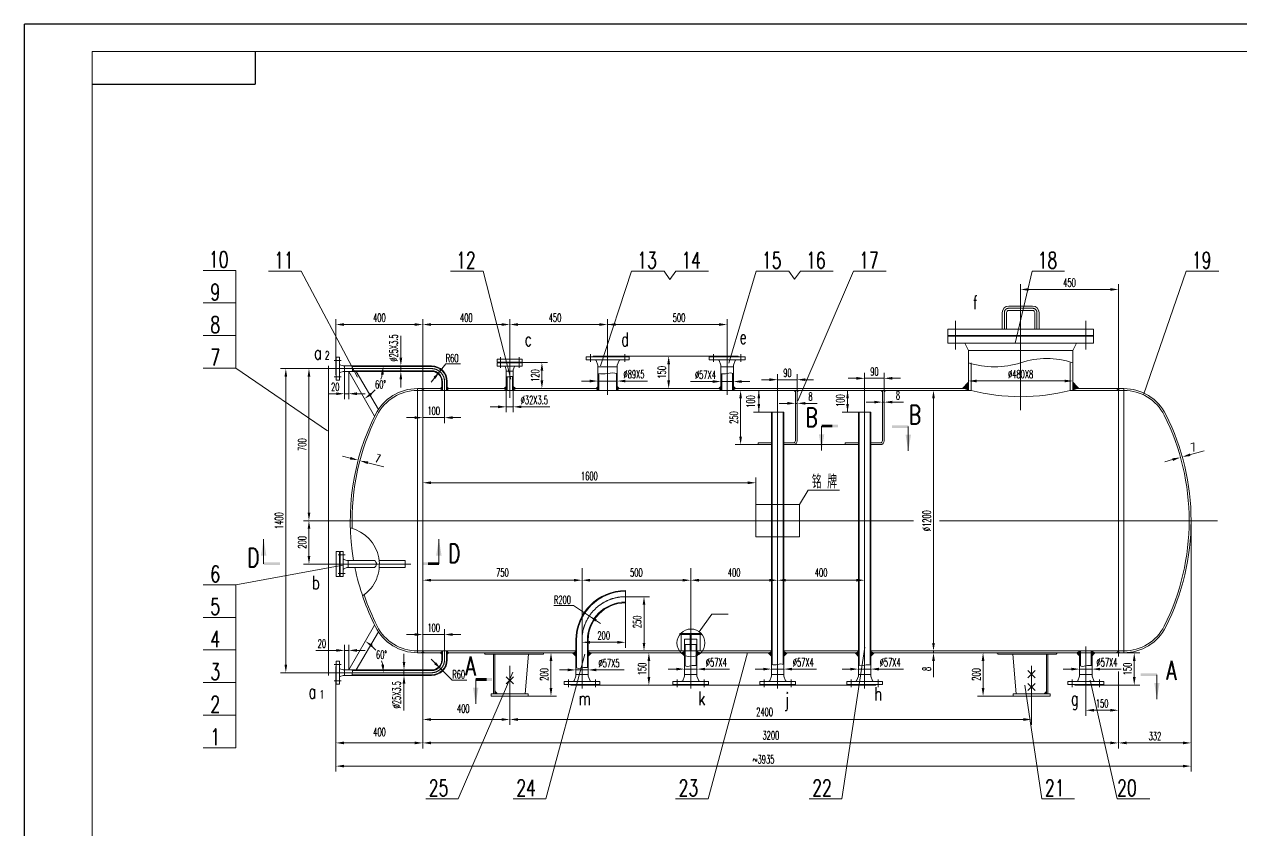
# Model space of a CAD drawing. Extents: x -312 to 10200, y -125 to 7300.
# Drawn here: x -312 to 5287, y 3588 to 7300 of the extents above; entities that cross this region are included whole.
import ezdxf
from ezdxf.enums import TextEntityAlignment as Align

# ---------------------------------------------------------------- set-up
doc = ezdxf.new("R2010")
doc.units = 0
doc.header["$LTSCALE"] = 125
for name, pattern in [('DASHDOT-L', [90, 80, -5, 0, -5]), ('DASHDOT-M', [36, 30, -3, 0, -3]), ('DASHDOT-S', [14, 10, -2, 0, -2]), ('DIVIDE-M', [39, 30, -3, 0, -3, 0, -3]), ('DIVIDE-S', [16, 10, -2, 0, -2, 0, -2])]:
    doc.linetypes.add(name, pattern=pattern)
doc.layers.get('0').update_dxf_attribs({"linetype": 'CONTINUOUS', "lineweight": 18})
doc.layers.add('2细线层', color=4, linetype='CONTINUOUS')
doc.layers.add('6文字层', color=3, linetype='CONTINUOUS')
for name, color, linetype, lineweight in [('CDR_DIM', 7, 'CONTINUOUS', 18), ('CDR_DWG1', 4, 'CONTINUOUS', 18), ('CDR_DWG2', 2, 'CONTINUOUS', 18), ('CDR_DWG3', 1, 'DASHDOT-M', 18), ('CDR_DWG4', 3, 'DIVIDE-M', 18), ('CDR_TEXT', 7, 'CONTINUOUS', 18), ('图框层', 7, 'CONTINUOUS', 18)]:
    doc.layers.add(name, color=color, linetype=linetype, lineweight=lineweight)
doc.styles.add('HZ', font='ROMANS.shx', dxfattribs={"width": 0.6, "height": 37.5, "bigfont": 'HZ.shx'})
doc.styles.add('PC_TEXTSTYLE', font='isocp.shx', dxfattribs={"width": 0.8, "bigfont": 'hzfs.shx'})

# ---------------------------------------------------------------- blocks, each defined once
blk = doc.blocks.new('PC_TYDH_BLOCK')
at = {"layer": '2细线层', "linetype": 'Continuous'}
for p in [(60, 0), (0, -12)]:
    blk.add_line(p, (60, -12), dxfattribs=at)
at = {"layer": '6文字层', "style": 'PC_TEXTSTYLE', "width": 1.815486}
blk.add_attdef('图样代号', text='', height=7, rotation=180, dxfattribs=at).set_placement((58.24, -2.4), (2.35, -2.4), align=Align.FIT)

msp = doc.modelspace()

# ---------------------------------------------------------------- linework, layer by layer
msp.add_arc((1147, 4812.4), 173.6, 303.7742, 76.6215)
for points in [[(4030.6, 5614.8), (4000.9, 5624.8), (4030.6, 5656.3)], [(4510.6, 5614.8), (4540.4, 5624.8), (4510.6, 5656.3)], [(1520.6, 5614.8), (1511.4, 5622.8), (1530.8, 5622.8)], [(1608.1, 5614.8), (1598.2, 5622.8), (1608.1, 5633.7)], [(1633.1, 5614.8), (1643, 5622.8), (1633.1, 5633.7)], [(1904.6, 5614.8), (1889.3, 5622.8), (1904.6, 5635.4)], [(1936.6, 5614.8), (1951.9, 5622.8), (1936.6, 5635.4)], [(3234.8, 5614.8), (3224.8, 5614.8), (3234.8, 5604.6)], [(3242.8, 5614.8), (3242.8, 5604.6), (3253.4, 5614.8)], [(3634.8, 5614.8), (3624.8, 5614.8), (3634.8, 5604.6)], [(3642.8, 5614.8), (3642.8, 5604.6), (3653.4, 5614.8)], [(4720.6, 5614.8), (4705.6, 5622.8), (4727.7, 5622.8)], [(1520.6, 4414.8), (1511.4, 4406.8), (1530.8, 4406.8)], [(1608.1, 4414.8), (1598.2, 4406.8), (1608.1, 4395.9)], [(1633.1, 4414.8), (1643, 4406.8), (1633.1, 4395.9)], [(1805.7, 4406.8), (1805.7, 4400.8), (1798.2, 4406.8)], [(2075.7, 4406.8), (2075.7, 4400.8), (2083.1, 4406.8)], [(2224.3, 4414.8), (2206.6, 4404.8), (2224.3, 4386.5)], [(2281.3, 4414.8), (2299, 4404.8), (2281.3, 4386.5)], [(2724.3, 4414.8), (2706.6, 4406.8), (2724.3, 4388.5)], [(2781.3, 4414.8), (2799, 4406.8), (2781.3, 4388.5)], [(3124.3, 4414.8), (3106.6, 4404.8), (3124.3, 4386.5)], [(3181.3, 4414.8), (3199, 4404.8), (3181.3, 4386.5)], [(3524.3, 4414.8), (3506.6, 4404.8), (3524.3, 4386.5)], [(3581.3, 4414.8), (3599, 4404.8), (3581.3, 4386.5)], [(4165.7, 4406.8), (4165.7, 4400.8), (4153.6, 4406.8)], [(4435.7, 4406.8), (4435.7, 4400.8), (4447.8, 4406.8)], [(4541.9, 4414.8), (4524.2, 4406.8), (4541.9, 4388.5)], [(4598.9, 4414.8), (4616.6, 4406.8), (4598.9, 4388.5)], [(4720.6, 4414.8), (4705.6, 4406.8), (4727.7, 4406.8)], [(1851.7, 4216.8), (1851.7, 4235.5), (1867, 4216.8)], [(4389.7, 4216.8), (4389.7, 4232.6), (4373.9, 4216.8)]]:
    msp.add_solid(points)
at = {"layer": '2细线层'}
for p in [(-312.5, -125), (10200, 7300)]:
    msp.add_line(p, (-312.5, 7300), dxfattribs=at)
at = {"layer": 'CDR_DIM'}
for p, q in [((4270.6, 6036.2), (4270.6, 6104.2)), ((4720.6, 5571.2), (4720.6, 6104.2)), ((4308.1, 6079.2), (4683.1, 6079.2)), ((1120.6, 5714.8), (1120.6, 5942.9)), ((1520.6, 5541.2), (1520.6, 5942.9)), ((1520.6, 5917.9), (1520.6, 5942.9)), ((1920.6, 5770), (1920.6, 5942.9)), ((1920.6, 5923.6), (1920.6, 5942.9)), ((2370.6, 5783.8), (2370.6, 5942.9)), ((2920.6, 5783.8), (2920.6, 5942.9)), ((1483.1, 5917.9), (1158.1, 5917.9)), ((1558.1, 5917.9), (1883.1, 5917.9)), ((1958.1, 5917.9), (2333.1, 5917.9)), ((2370.6, 5917.9), (2883.1, 5917.9)), ((2408.1, 5917.9), (2433.1, 5917.9)), ((1419.5, 5764.8), (1419.5, 5865.6)), ((2869.6, 5772.8), (2370.6, 5772.8)), ((996.8, 5714.8), (865.4, 5714.8)), ((1087, 5714.8), (971.8, 5714.8)), ((1437.4, 5727.3), (1394.5, 5727.3)), ((1419.5, 5702.3), (1419.5, 5727.3)), ((1559.1, 5652.9), (1626, 5736.7)), ((1626, 5736.7), (1693.5, 5736.7)), ((1954.6, 5742.8), (2093.4, 5742.8)), ((2326.1, 5713), (2326.1, 5632.6)), ((2415.1, 5722.8), (2415.1, 5638.6)), ((2651.5, 5735.3), (2651.5, 5660.3)), ((2949.1, 5722.8), (2949.1, 5638.6)), ((890.4, 5677.3), (890.4, 4352.3)), ((996.8, 5677.3), (996.8, 5052.3)), ((1159.6, 5702.3), (1159.6, 5574.3)), ((1179.6, 5702.3), (1179.6, 5574.3)), ((1420.4, 5702.3), (1394.5, 5702.3)), ((1419.5, 5664.8), (1419.5, 5627.3)), ((1904.6, 5689.8), (1904.6, 5628)), ((1904.6, 5689.8), (1904.6, 5628)), ((1904.6, 5683.3), (1904.6, 5513.9)), ((1936.6, 5691.3), (1936.6, 5513.9)), ((1936.6, 5687.9), (1936.6, 5628)), ((2068.4, 5705.3), (2068.4, 5660.3)), ((2288.6, 5657.6), (2251.1, 5657.6)), ((2326.1, 5704.8), (2326.1, 5638.6)), ((2326.1, 5657.6), (2415.1, 5657.6)), ((2415.1, 5705.1), (2415.1, 5632.6)), ((2452.6, 5657.6), (2553.6, 5657.6)), ((2892.1, 5705.2), (2892.1, 5630.3)), ((2949.1, 5694.5), (2949.1, 5630.3)), ((3115.3, 5663.9), (3077.8, 5663.9)), ((3152.8, 5514.8), (3152.8, 5688.9)), ((3152.8, 5663.9), (3242.8, 5663.9)), ((3242.8, 5513.9), (3242.8, 5688.9)), ((3280.3, 5663.9), (3317.8, 5663.9)), ((3515.3, 5670.2), (3477.8, 5670.2)), ((3552.8, 5514.8), (3552.8, 5695.2)), ((3552.8, 5670.2), (3642.8, 5670.2)), ((3642.8, 5499.3), (3642.8, 5695.2)), ((3680.3, 5670.2), (3717.8, 5670.2)), ((4030.6, 5690.9), (4030.6, 5632.9)), ((4068.1, 5657.9), (4473.1, 5657.9)), ((4510.6, 5683.7), (4510.6, 5632.9)), ((2027.1, 5622.8), (2093.4, 5622.8)), ((2869.6, 5622.8), (2626.5, 5622.8)), ((2854.6, 5655.3), (2751.4, 5655.3)), ((2949.1, 5655.3), (2892.1, 5655.3)), ((2986.3, 5614.8), (2942.6, 5614.8)), ((2971.6, 5614.8), (3007.5, 5614.8)), ((2986.6, 5655.3), (3024.1, 5655.3)), ((3066.2, 5614.8), (3066.2, 5514.8)), ((3406.8, 5614.8), (3365.1, 5614.8)), ((3496.7, 5614.8), (3449.3, 5614.8)), ((3474.3, 5614.8), (3474.3, 5514.8)), ((3730.2, 5614.8), (3835.2, 5614.8)), ((3918.8, 5614.8), (3844.7, 5614.8)), ((1122.1, 5599.3), (1084.6, 5599.3)), ((1159.6, 5599.3), (1179.6, 5599.3)), ((1217.1, 5599.3), (1255.5, 5599.3)), ((1620.6, 5585.5), (1620.6, 5464.1)), ((2982.5, 5577.3), (2982.5, 5402.3)), ((3066.2, 5577.3), (3066.2, 5514.8)), ((3197.3, 5555), (3159.8, 5555)), ((3234.8, 5555), (3242.8, 5555)), ((3280.3, 5555), (3334.9, 5555)), ((3597.3, 5560.6), (3559.8, 5560.6)), ((3634.8, 5560.6), (3642.8, 5560.6)), ((3680.3, 5560.6), (3732.3, 5560.6)), ((3869.7, 5577.3), (3869.7, 4452.3)), ((1483.1, 5489.1), (1445.6, 5489.1)), ((1520.6, 5542.9), (1520.6, 5464.1)), ((1620.6, 5489.1), (1520.6, 5489.1)), ((1658.1, 5489.1), (1695.6, 5489.1)), ((1867.1, 5538.9), (1829.6, 5538.9)), ((1904.6, 5538.9), (1936.6, 5538.9)), ((1974.1, 5538.9), (2104.2, 5538.9)), ((3072.7, 5514.8), (3041.2, 5514.8)), ((3124.3, 5514.8), (3041.2, 5514.8)), ((3527.8, 5514.8), (3449.3, 5514.8)), ((3062.8, 5364.8), (2957.5, 5364.8)), ((3462.8, 5364.8), (3224.8, 5364.8)), ((5042, 5316), (5114.8, 5336.2)), ((1186.7, 5302.7), (1150.4, 5312.2)), ((1267.6, 5281.4), (1340.7, 5262.1)), ((4969.7, 5295.8), (4933.6, 5285.8)), ((1520.6, 5146.7), (1520.6, 5214.3)), ((3052.8, 5089.8), (3052.8, 5214.3)), ((3015.3, 5189.3), (1558.1, 5189.3)), ((3252.8, 5089.8), (3293.7, 5155.6)), ((3293.7, 5155.6), (3437.8, 5155.6)), ((1195.6, 5014.8), (971.8, 5014.8)), ((996.8, 5014.8), (971.8, 5014.8)), ((5054.6, 5014.8), (5054.6, 3966.5)), ((996.8, 4977.3), (996.8, 4852.3)), ((1136.6, 4814.8), (971.8, 4814.8)), ((1520.6, 4684.2), (1520.6, 4796.8)), ((2252.8, 4670.1), (2252.8, 4796.8)), ((2252.8, 4679.5), (2252.8, 4796.8)), ((2752.8, 4521.6), (2752.8, 4796.8)), ((2752.8, 4740.6), (2752.8, 4796.8)), ((3152.8, 4668.3), (3152.8, 4796.8)), ((3152.8, 4740.6), (3152.8, 4796.8)), ((3552.8, 4688.9), (3552.8, 4796.8)), ((1558.1, 4740.6), (2215.3, 4740.6)), ((2252.8, 4464.8), (2252.8, 4725.9)), ((2290.3, 4740.6), (2715.3, 4740.6)), ((2790.3, 4740.6), (3115.3, 4740.6)), ((3190.3, 4740.6), (3515.3, 4740.6)), ((2511.8, 4664.8), (2563.1, 4664.8)), ((2213.9, 4624.3), (2123.9, 4624.3)), ((2338.5, 4541.1), (2213.9, 4624.3)), ((2452.8, 4639.8), (2452.8, 4429.8)), ((2538.1, 4627.3), (2538.1, 4452.3)), ((1483.1, 4490.5), (1445.6, 4490.5)), ((1520.6, 4450.1), (1520.6, 4515.5)), ((1620.6, 4490.5), (1520.6, 4490.5)), ((1620.6, 4444.2), (1620.6, 4515.5)), ((1658.1, 4490.5), (1695.6, 4490.5)), ((3869.7, 4452.3), (3869.7, 4489.8)), ((1159.6, 4327.3), (1159.6, 4442.4)), ((1179.6, 4327.3), (1179.6, 4442.4)), ((1520.6, 4432.1), (1520.6, 3966.5)), ((2252.8, 4437.9), (2252.8, 4479.8)), ((2415.3, 4454.8), (2290.3, 4454.8)), ((1122.1, 4417.4), (1027.7, 4417.4)), ((1179.6, 4417.4), (1159.6, 4417.4)), ((1217.1, 4417.4), (1254.6, 4417.4)), ((1433.9, 4364.8), (1433.9, 4402.3)), ((1520.6, 4414.8), (1520.6, 4074.4)), ((1558.8, 4376.6), (1655.9, 4280.8)), ((2123, 4406.8), (2085.1, 4406.8)), ((2110.1, 4244.3), (2110.1, 4369.3)), ((2479.8, 4406.8), (2585.5, 4406.8)), ((2533, 4414.8), (2563.1, 4414.8)), ((2560.5, 4294.3), (2560.5, 4369.3)), ((3897.8, 4414.8), (3844.7, 4414.8)), ((3869.7, 4414.8), (3844.7, 4414.8)), ((3868, 4406.8), (3894.7, 4406.8)), ((3869.7, 4414.8), (3869.7, 4406.8)), ((3869.7, 4369.3), (3869.7, 4293.7)), ((4084.6, 4406.8), (4122.7, 4406.8)), ((4097.7, 4244.3), (4097.7, 4369.3)), ((4616.6, 4406.8), (4818.2, 4406.8)), ((4720.6, 4406.8), (4720.6, 4389.1)), ((4793.2, 4369.3), (4793.2, 4294.3)), ((1087, 4314.8), (865.4, 4314.8)), ((1120.6, 4314.8), (1120.6, 3966.5)), ((1438, 4327.3), (1408.9, 4327.3)), ((1433.9, 4327.3), (1433.9, 4302.3)), ((2186.8, 4327.6), (2149.3, 4327.6)), ((2224.3, 4327.6), (2224.3, 4352.6)), ((2224.3, 4327.6), (2281.3, 4327.6)), ((2281.3, 4321.3), (2281.3, 4359.3)), ((2281.3, 4324.9), (2281.3, 4352.6)), ((2318.8, 4327.6), (2447.5, 4327.6)), ((2686.8, 4331.4), (2649.3, 4331.4)), ((2724.3, 4354.7), (2724.3, 4306.4)), ((2724.3, 4331.4), (2781.3, 4331.4)), ((2781.3, 4352), (2781.3, 4306.4)), ((2818.8, 4331.4), (2931.7, 4331.4)), ((3086.8, 4331.4), (3049.3, 4331.4)), ((3124.3, 4331.4), (3181.3, 4331.4)), ((3218.8, 4331.4), (3331.7, 4331.4)), ((3486.8, 4331.4), (3449.3, 4331.4)), ((3524.3, 4331.4), (3581.3, 4331.4)), ((3618.8, 4331.4), (3731.7, 4331.4)), ((4504.4, 4331.4), (4466.9, 4331.4)), ((4541.9, 4354.7), (4541.9, 4306.4)), ((4541.9, 4331.4), (4598.9, 4331.4)), ((4598.9, 4352), (4598.9, 4306.4)), ((4636.4, 4331.4), (4733.6, 4331.4)), ((4720.6, 4320.2), (4720.6, 3966.5)), ((1422.9, 4302.3), (1458.9, 4302.3)), ((1433.9, 4264.8), (1433.9, 4140.7)), ((1655.9, 4280.8), (1723.4, 4280.8)), ((2303.8, 4256.8), (3552.8, 4256.8)), ((4570.4, 4256.8), (4570.4, 4116.9)), ((4621.4, 4256.8), (4818.2, 4256.8)), ((1520.6, 4209.1), (1520.6, 3966.5)), ((1920.7, 4206.8), (1920.7, 4074.4)), ((2005.7, 4206.8), (2135.1, 4206.8)), ((4235.7, 4206.8), (4072.7, 4206.8)), ((4320.7, 4206.8), (4320.7, 4074.4)), ((4720.6, 4227.6), (4720.6, 4116.9)), ((1920.7, 4099.4), (1920.7, 4147.8)), ((4720.6, 4197.5), (4720.6, 3966.5)), ((1120.6, 4092.6), (1120.6, 3859.7)), ((1558.1, 4099.4), (1883.2, 4099.4)), ((1958.2, 4099.4), (4283.2, 4099.4)), ((4607.9, 4141.9), (4683.1, 4141.9)), ((1483.1, 3991.5), (1158.1, 3991.5)), ((1558.1, 3991.5), (4683.1, 3991.5)), ((5017.1, 3991.5), (4758.1, 3991.5)), ((5054.6, 3966.5), (5054.6, 3859.7)), ((1158.1, 3884.7), (5017.1, 3884.7))]:
    msp.add_line(p, q, dxfattribs=at)
at = {"layer": 'CDR_DIM', "color": 2}
for p, q in [((1763.9, 4283.4), (1763.9, 4170.9)), ((4897.5, 4305.3), (4897.5, 4192.8))]:
    msp.add_line(p, q, dxfattribs=at)
at = {"layer": 'CDR_DIM'}
for points in [[(660.6, 6017.3), (660.6, 6167.3), (510.6, 6167.3)], [(1219.3, 5675.3), (960.3, 6163.8), (810.3, 6163.8)], [(1926.1, 5666.5), (1797.8, 6163.8), (1647.8, 6163.8)], [(2337.7, 5727.7), (2481, 6163.8), (2631, 6163.8)], [(2631, 6163.8), (2657.5, 6124.6), (2684, 6163.8), (2834, 6163.8)], [(2927.5, 5739.3), (3054.5, 6163.8), (3204.5, 6163.8)], [(3204.5, 6163.8), (3231, 6126.2), (3257.5, 6163.8), (3407.5, 6163.8)], [(3245.6, 5565.9), (3502, 6163.8), (3652, 6163.8)], [(4245.9, 5831.7), (4322.9, 6163.8), (4472.9, 6163.8)], [(4835.7, 5594.8), (5032.2, 6163.8), (5182.2, 6163.8)], [(660.6, 5867.3), (660.6, 6017.3), (510.6, 6017.3)], [(660.6, 5717.3), (660.6, 5867.3), (510.6, 5867.3)], [(1082.4, 5428.2), (660.6, 5717.3), (510.6, 5717.3)], [(1152.5, 4809.4), (660.6, 4719.4), (510.6, 4719.4)], [(660.6, 4719.4), (660.6, 4569.4), (510.6, 4569.4)], [(660.6, 4569.4), (660.6, 4419.4), (510.6, 4419.4)], [(3553.7, 4432.7), (3447.8, 3734.4), (3297.8, 3734.4)], [(660.6, 4419.4), (660.6, 4269.4), (510.6, 4269.4)], [(2265.8, 4400.4), (2086.6, 3734.4), (1936.6, 3734.4)], [(3014.1, 4406.8), (2833.3, 3734.4), (2683.3, 3734.4)], [(1935.1, 4317.8), (1683.8, 3734.4), (1533.8, 3734.4)], [(660.6, 4269.4), (660.6, 4119.4), (510.6, 4119.4)], [(4289.4, 4257.7), (4368.4, 3734.4), (4518.4, 3734.4)], [(4590.5, 4279.8), (4714.5, 3734.4), (4864.5, 3734.4)], [(660.6, 4119.4), (660.6, 3969.4), (510.6, 3969.4)]]:
    msp.add_lwpolyline(points, dxfattribs=at)
for centre, radius, start, end in [((1166.9, 5724.3), 171.2, 340.0552, 347.4272), ((1166.9, 5724.3), 171.2, 312.5728, 321.4905), ((1172.4, 4314.8), 167.6, 38.2102, 47.1559), ((1172.4, 4314.8), 167.6, 12.8441, 19.1244)]:
    msp.add_arc(centre, radius, start, end, dxfattribs=at)
for points in [[(4308.1, 6085.5), (4308.1, 6073), (4270.6, 6079.2)], [(4683.1, 6085.5), (4683.1, 6073), (4720.6, 6079.2)], [(1158.1, 5924.1), (1158.1, 5911.6), (1120.6, 5917.9)], [(1483.1, 5924.1), (1483.1, 5911.6), (1520.6, 5917.9)], [(1558.1, 5924.1), (1558.1, 5911.6), (1520.6, 5917.9)], [(1883.1, 5924.1), (1883.1, 5911.6), (1920.6, 5917.9)], [(1958.1, 5924.1), (1958.1, 5911.6), (1920.6, 5917.9)], [(2333.1, 5924.1), (2333.1, 5911.6), (2370.6, 5917.9)], [(2408.1, 5924.1), (2408.1, 5911.6), (2370.6, 5917.9)], [(2883.1, 5924.1), (2883.1, 5911.6), (2920.6, 5917.9)], [(2645.3, 5735.3), (2657.8, 5735.3), (2651.5, 5772.8)], [(884.2, 5677.3), (896.7, 5677.3), (890.4, 5714.8)], [(990.6, 5677.3), (1003.1, 5677.3), (996.8, 5714.8)], [(1327.8, 5687.7), (1340.3, 5686.4), (1338.1, 5724.3)], [(1413.2, 5764.8), (1425.7, 5764.8), (1419.5, 5727.3)], [(2062.1, 5705.3), (2074.6, 5705.3), (2068.4, 5742.8)], [(1413.2, 5664.8), (1425.7, 5664.8), (1419.5, 5702.3)], [(1579.5, 5668.5), (1569.8, 5676.3), (1598.1, 5701.7)], [(2062.1, 5660.3), (2074.6, 5660.3), (2068.4, 5622.8)], [(2288.6, 5663.9), (2288.6, 5651.4), (2326.1, 5657.6)], [(2452.6, 5663.9), (2452.6, 5651.4), (2415.1, 5657.6)], [(2645.3, 5660.3), (2657.8, 5660.3), (2651.5, 5622.8)], [(2854.6, 5661.6), (2854.6, 5649.1), (2892.1, 5655.3)], [(2986.6, 5661.6), (2986.6, 5649.1), (2949.1, 5655.3)], [(3115.3, 5670.2), (3115.3, 5657.7), (3152.8, 5663.9)], [(3280.3, 5670.2), (3280.3, 5657.7), (3242.8, 5663.9)], [(3515.3, 5676.4), (3515.3, 5663.9), (3552.8, 5670.2)], [(3680.3, 5676.4), (3680.3, 5663.9), (3642.8, 5670.2)], [(4068.1, 5664.1), (4068.1, 5651.6), (4030.6, 5657.9)], [(4473.1, 5664.1), (4473.1, 5651.6), (4510.6, 5657.9)], [(1122.1, 5605.6), (1122.1, 5593.1), (1159.6, 5599.3)], [(1217.1, 5605.6), (1217.1, 5593.1), (1179.6, 5599.3)], [(1286.5, 5593.2), (1279.1, 5603.3), (1252.5, 5576)], [(2976.2, 5577.3), (2988.7, 5577.3), (2982.5, 5614.8)], [(3060, 5577.3), (3072.5, 5577.3), (3066.2, 5614.8)], [(3468, 5577.3), (3480.5, 5577.3), (3474.3, 5614.8)], [(3863.5, 5577.3), (3876, 5577.3), (3869.7, 5614.8)], [(1867.1, 5545.2), (1867.1, 5532.7), (1904.6, 5538.9)], [(1974.1, 5545.2), (1974.1, 5532.7), (1936.6, 5538.9)], [(3060, 5552.3), (3072.5, 5552.3), (3066.2, 5514.8)], [(3197.3, 5561.3), (3197.3, 5548.8), (3234.8, 5555)], [(3280.3, 5561.3), (3280.3, 5548.8), (3242.8, 5555)], [(3468, 5552.3), (3480.5, 5552.3), (3474.3, 5514.8)], [(3597.3, 5566.9), (3597.3, 5554.4), (3634.8, 5560.6)], [(3680.3, 5566.9), (3680.3, 5554.4), (3642.8, 5560.6)], [(1483.1, 5495.4), (1483.1, 5482.9), (1520.6, 5489.1)], [(1658.1, 5495.4), (1658.1, 5482.9), (1620.6, 5489.1)], [(2976.2, 5402.3), (2988.7, 5402.3), (2982.5, 5364.8)], [(5048.6, 5324.3), (5052, 5312.3), (5014.2, 5308.2)], [(1188.3, 5308.7), (1185.1, 5296.6), (1222.9, 5293.1)], [(1269.2, 5287.4), (1266, 5275.3), (1231.3, 5290.9)], [(4968.1, 5301.9), (4971.4, 5289.8), (5005.9, 5305.9)], [(1558.1, 5195.5), (1558.1, 5183), (1520.6, 5189.3)], [(3015.3, 5195.5), (3015.3, 5183), (3052.8, 5189.3)], [(990.6, 5052.3), (1003.1, 5052.3), (996.8, 5014.8)], [(990.6, 4977.3), (1003.1, 4977.3), (996.8, 5014.8)], [(990.6, 4852.3), (1003.1, 4852.3), (996.8, 4814.8)], [(1558.1, 4746.9), (1558.1, 4734.4), (1520.6, 4740.6)], [(2215.3, 4746.9), (2215.3, 4734.4), (2252.8, 4740.6)], [(2290.3, 4746.9), (2290.3, 4734.4), (2252.8, 4740.6)], [(2715.3, 4746.9), (2715.3, 4734.4), (2752.8, 4740.6)], [(2790.3, 4746.9), (2790.3, 4734.4), (2752.8, 4740.6)], [(3115.3, 4746.9), (3115.3, 4734.4), (3152.8, 4740.6)], [(3190.3, 4746.9), (3190.3, 4734.4), (3152.8, 4740.6)], [(3515.3, 4746.9), (3515.3, 4734.4), (3552.8, 4740.6)], [(2531.8, 4627.3), (2544.3, 4627.3), (2538.1, 4664.8)], [(2321.1, 4560.2), (2314.2, 4549.8), (2286.5, 4575.8)], [(1483.1, 4496.8), (1483.1, 4484.3), (1520.6, 4490.5)], [(1658.1, 4496.8), (1658.1, 4484.3), (1620.6, 4490.5)], [(1282.7, 4432.7), (1290.1, 4442.8), (1256.2, 4460)], [(2290.3, 4461), (2290.3, 4448.5), (2252.8, 4454.8)], [(2415.3, 4461), (2415.3, 4448.5), (2452.8, 4454.8)], [(2531.8, 4452.3), (2544.3, 4452.3), (2538.1, 4414.8)], [(3863.5, 4452.3), (3876, 4452.3), (3869.7, 4414.8)], [(3863.5, 4452.3), (3876, 4452.3), (3869.7, 4414.8)], [(1122.1, 4423.7), (1122.1, 4411.2), (1159.6, 4417.4)], [(1217.1, 4423.7), (1217.1, 4411.2), (1179.6, 4417.4)], [(2103.9, 4369.3), (2116.4, 4369.3), (2110.1, 4406.8)], [(2554.3, 4369.3), (2566.8, 4369.3), (2560.5, 4406.8)], [(3863.5, 4369.3), (3876, 4369.3), (3869.7, 4406.8)], [(4091.5, 4369.3), (4104, 4369.3), (4097.7, 4406.8)], [(4787, 4369.3), (4799.5, 4369.3), (4793.2, 4406.8)], [(884.2, 4352.3), (896.7, 4352.3), (890.4, 4314.8)], [(1342, 4352.8), (1329.6, 4351.4), (1340, 4314.8)], [(1427.7, 4364.8), (1440.2, 4364.8), (1433.9, 4327.3)], [(1572.2, 4354.6), (1581, 4363.5), (1603.3, 4332.7)], [(2186.8, 4333.8), (2186.8, 4321.3), (2224.3, 4327.6)], [(2318.8, 4333.8), (2318.8, 4321.3), (2281.3, 4327.6)], [(2686.8, 4337.6), (2686.8, 4325.1), (2724.3, 4331.4)], [(2818.8, 4337.6), (2818.8, 4325.1), (2781.3, 4331.4)], [(3086.8, 4337.6), (3086.8, 4325.1), (3124.3, 4331.4)], [(3218.8, 4337.6), (3218.8, 4325.1), (3181.3, 4331.4)], [(3486.8, 4337.6), (3486.8, 4325.1), (3524.3, 4331.4)], [(3618.8, 4337.6), (3618.8, 4325.1), (3581.3, 4331.4)], [(4504.4, 4337.6), (4504.4, 4325.1), (4541.9, 4331.4)], [(4636.4, 4337.6), (4636.4, 4325.1), (4598.9, 4331.4)], [(1427.7, 4264.8), (1440.2, 4264.8), (1433.9, 4302.3)], [(2554.3, 4294.3), (2566.8, 4294.3), (2560.5, 4256.8)], [(4787, 4294.3), (4799.5, 4294.3), (4793.2, 4256.8)], [(2103.9, 4244.3), (2116.4, 4244.3), (2110.1, 4206.8)], [(4091.5, 4244.3), (4104, 4244.3), (4097.7, 4206.8)], [(4607.9, 4148.2), (4607.9, 4135.7), (4570.4, 4141.9)], [(4683.1, 4148.2), (4683.1, 4135.7), (4720.6, 4141.9)], [(1558.1, 4105.6), (1558.1, 4093.1), (1520.6, 4099.4)], [(1883.2, 4105.6), (1883.2, 4093.1), (1920.7, 4099.4)], [(1958.2, 4105.6), (1958.2, 4093.1), (1920.7, 4099.4)], [(4283.2, 4105.6), (4283.2, 4093.1), (4320.7, 4099.4)], [(1158.1, 3997.8), (1158.1, 3985.3), (1120.6, 3991.5)], [(1483.1, 3997.8), (1483.1, 3985.3), (1520.6, 3991.5)], [(1558.1, 3997.8), (1558.1, 3985.3), (1520.6, 3991.5)], [(4683.1, 3997.8), (4683.1, 3985.3), (4720.6, 3991.5)], [(4758.1, 3997.8), (4758.1, 3985.3), (4720.6, 3991.5)], [(5017.1, 3997.8), (5017.1, 3985.3), (5054.6, 3991.5)], [(1158.1, 3891), (1158.1, 3878.5), (1120.6, 3884.7)], [(5017.1, 3891), (5017.1, 3878.5), (5054.6, 3884.7)]]:
    msp.add_solid(points, dxfattribs=at)
at = {"layer": 'CDR_DIM', "color": 2}
for points in [[(4897.5, 4192.8), (4910, 4267.8), (4885, 4267.8)], [(1763.9, 4170.9), (1776.4, 4245.9), (1751.4, 4245.9)]]:
    msp.add_solid(points, dxfattribs=at)
for points in [[(1763.9, 4289.7), (1763.9, 4277.2), (1838.9, 4289.7), (1838.9, 4277.2)], [(1763.9, 4289.7), (1763.9, 4277.2), (1813.9, 4289.7), (1813.9, 4277.2)], [(4897.5, 4299.1), (4897.5, 4311.6), (4822.5, 4299.1), (4822.5, 4311.6)]]:
    msp.add_trace(points, dxfattribs=at)
at = {"layer": 'CDR_DWG1'}
for p, q in [((4325.6, 6002.8), (4215.6, 6002.8)), ((4185.6, 5972.8), (4185.6, 5896.8)), ((4205.6, 5972.8), (4205.6, 5896.8)), ((4325.6, 5982.8), (4215.6, 5982.8)), ((4335.6, 5896.8), (4335.6, 5972.8)), ((4355.6, 5896.8), (4355.6, 5972.8)), ((3935.6, 5896.8), (4605.6, 5896.8)), ((3935.6, 5867.8), (3935.6, 5896.8)), ((4605.6, 5896.8), (4605.6, 5867.8)), ((4605.6, 5867.8), (3935.6, 5867.8)), ((3935.6, 5867.8), (3935.6, 5864.8)), ((4605.6, 5864.8), (3935.6, 5864.8)), ((3935.6, 5864.8), (3935.6, 5831.8)), ((3935.6, 5831.8), (4605.6, 5831.8)), ((4030.6, 5798.8), (4014.1, 5831.8)), ((4510.6, 5798.8), (4527.1, 5831.8)), ((4605.6, 5864.8), (4605.6, 5867.8)), ((4605.6, 5831.8), (4605.6, 5864.8)), ((2469.1, 5769.8), (2272.1, 5769.8)), ((2272.1, 5769.8), (2272.1, 5754.8)), ((2437.6, 5772.8), (2303.6, 5772.8)), ((2303.6, 5772.8), (2303.6, 5769.8)), ((2437.6, 5769.8), (2437.6, 5772.8)), ((2469.1, 5754.8), (2469.1, 5769.8)), ((3003.1, 5769.8), (2838.1, 5769.8)), ((2838.1, 5769.8), (2838.1, 5754.8)), ((2971.6, 5772.8), (2869.6, 5772.8)), ((2869.6, 5772.8), (2869.6, 5769.8)), ((2971.6, 5769.8), (2971.6, 5772.8)), ((3003.1, 5754.8), (3003.1, 5769.8)), ((4510.6, 5798.8), (4030.6, 5798.8)), ((4030.6, 5614.8), (4030.6, 5798.8)), ((4510.6, 5614.8), (4510.6, 5798.8)), ((1073.9, 5714.8), (1100, 5714.8)), ((1087, 5701.8), (1087, 5727.8)), ((1122.6, 5743.8), (1120.6, 5743.8)), ((1120.6, 5743.8), (1120.6, 5685.8)), ((1136.6, 5767.3), (1122.6, 5767.3)), ((1122.6, 5767.3), (1122.6, 5662.3)), ((1136.6, 5662.3), (1136.6, 5767.3)), ((1153.6, 5727.3), (1139.2, 5732.8)), ((1159.6, 5727.3), (1153.6, 5727.3)), ((1560.6, 5727.3), (1159.6, 5727.3)), ((1159.6, 5727.3), (1159.6, 5702.3)), ((1560.6, 5724.3), (1195.6, 5724.3)), ((1863.1, 5758.8), (1978.1, 5758.8)), ((1863.1, 5744.8), (1863.1, 5758.8)), ((1978.1, 5744.8), (1863.1, 5744.8)), ((1978.1, 5740.8), (1863.1, 5740.8)), ((1863.1, 5740.8), (1863.1, 5726.8)), ((1863.1, 5726.8), (1978.1, 5726.8)), ((1886.6, 5742.8), (1886.6, 5744.8)), ((1954.6, 5742.8), (1886.6, 5742.8)), ((1954.6, 5742.8), (1886.6, 5742.8)), ((1886.6, 5742.8), (1886.6, 5740.8)), ((1904.6, 5709.8), (1899.1, 5724.3)), ((1936.6, 5709.8), (1942.1, 5724.3)), ((1954.6, 5744.8), (1954.6, 5742.8)), ((1954.6, 5740.8), (1954.6, 5742.8)), ((1978.1, 5758.8), (1978.1, 5744.8)), ((1978.1, 5726.8), (1978.1, 5740.8)), ((2272.1, 5754.8), (2469.1, 5754.8)), ((2326.1, 5730.8), (2317.9, 5751.7)), ((2326.1, 5722.8), (2326.1, 5730.8)), ((2326.1, 5614.8), (2326.1, 5722.8)), ((2415.1, 5722.8), (2326.1, 5722.8)), ((2415.1, 5730.8), (2423.4, 5751.7)), ((2415.1, 5722.8), (2415.1, 5730.8)), ((2415.1, 5614.8), (2415.1, 5722.8)), ((2838.1, 5754.8), (3003.1, 5754.8)), ((2892.1, 5730.8), (2883.9, 5751.7)), ((2892.1, 5722.8), (2892.1, 5730.8)), ((2949.1, 5722.8), (2892.1, 5722.8)), ((2892.1, 5614.8), (2892.1, 5722.8)), ((2949.1, 5730.8), (2957.4, 5751.7)), ((2949.1, 5722.8), (2949.1, 5730.8)), ((2949.1, 5614.8), (2949.1, 5722.8)), ((4042.6, 5614.8), (4042.6, 5742.1)), ((4498.6, 5614.8), (4498.6, 5742.1)), ((1120.6, 5685.8), (1122.6, 5685.8)), ((1122.6, 5662.3), (1136.6, 5662.3)), ((1153.6, 5702.3), (1139.2, 5696.8)), ((1159.6, 5702.3), (1153.6, 5702.3)), ((1560.6, 5702.3), (1159.6, 5702.3)), ((1179.6, 5702.3), (1299, 5495.6)), ((1560.6, 5705.3), (1195.6, 5705.3)), ((1214.3, 5702.3), (1316, 5526.2)), ((1904.6, 5703.8), (1904.6, 5709.8)), ((1904.6, 5614.8), (1904.6, 5703.8)), ((1936.6, 5703.8), (1904.6, 5703.8)), ((1908.1, 5614.8), (1908.1, 5677.8)), ((1933.1, 5614.8), (1933.1, 5677.8)), ((1936.6, 5703.8), (1936.6, 5709.8)), ((1936.6, 5614.8), (1936.6, 5703.8)), ((2329.6, 5614.8), (2329.6, 5692.8)), ((2411.6, 5614.8), (2411.6, 5692.8)), ((2895.6, 5614.8), (2895.6, 5692.8)), ((2945.6, 5614.8), (2945.6, 5692.8)), ((1520.6, 5622.8), (1495.6, 5622.8)), ((1495.6, 5614.8), (1520.6, 5614.8)), ((1520.6, 5622.8), (1608.1, 5622.8)), ((1520.6, 5622.8), (1520.6, 4406.8)), ((1520.6, 5614.8), (4042.6, 5614.8)), ((1608.1, 5654.8), (1608.1, 5614.8)), ((1611.1, 5654.8), (1611.1, 5614.8)), ((1630.1, 5654.8), (1630.1, 5614.8)), ((1633.1, 5654.8), (1633.1, 5614.8)), ((1633.1, 5622.8), (1904.6, 5622.8)), ((1936.6, 5622.8), (2326.1, 5622.8)), ((2415.1, 5622.8), (2426.1, 5622.8)), ((2415.1, 5622.8), (2892.1, 5622.8)), ((2949.1, 5622.8), (4030.6, 5622.8)), ((3234.8, 5614.8), (3234.8, 5382.8)), ((3242.8, 5614.8), (3242.8, 5382.8)), ((3634.8, 5614.8), (3634.8, 5382.8)), ((3642.8, 5614.8), (3642.8, 5382.8)), ((4030.6, 5614.8), (4042.6, 5614.8)), ((4498.6, 5614.8), (4720.6, 5614.8)), ((4510.6, 5622.8), (4720.6, 5622.8)), ((4720.6, 5622.8), (4745.6, 5622.8)), ((4720.6, 4406.8), (4720.6, 5622.8)), ((4745.6, 5614.8), (4720.6, 5614.8)), ((3124.3, 5514.8), (3181.3, 5514.8)), ((3124.3, 5514.8), (3124.3, 4306.8)), ((3127.8, 5514.8), (3127.8, 4352.9)), ((3177.8, 5514.8), (3177.8, 4352.9)), ((3181.3, 5514.8), (3181.3, 4306.8)), ((3524.3, 5514.8), (3581.3, 5514.8)), ((3524.3, 5514.8), (3524.3, 4306.8)), ((3527.8, 5514.8), (3527.8, 4349.3)), ((3577.8, 5514.8), (3577.8, 4349.3)), ((3581.3, 5514.8), (3581.3, 4306.8)), ((3062.8, 5372.8), (3062.8, 5364.8)), ((3062.8, 5372.8), (3124.3, 5372.8)), ((3062.8, 5364.8), (3124.3, 5364.8)), ((3181.3, 5372.8), (3224.8, 5372.8)), ((3181.3, 5364.8), (3224.8, 5364.8)), ((3462.8, 5372.8), (3524.3, 5372.8)), ((3462.8, 5372.8), (3462.8, 5364.8)), ((3462.8, 5364.8), (3524.3, 5364.8)), ((3581.3, 5372.8), (3624.8, 5372.8)), ((3581.3, 5364.8), (3624.8, 5364.8)), ((1122.6, 4872.3), (1136.6, 4872.3)), ((1122.6, 4757.3), (1122.6, 4872.3)), ((1136.6, 4872.3), (1136.6, 4757.3)), ((1154.6, 4872.3), (1140.6, 4872.3)), ((1140.6, 4872.3), (1140.6, 4757.3)), ((1154.6, 4757.3), (1154.6, 4872.3)), ((1136.6, 4848.8), (1138.6, 4848.8)), ((1140.6, 4848.8), (1138.6, 4848.8)), ((1138.6, 4848.8), (1138.6, 4780.8)), ((1138.6, 4848.8), (1138.6, 4780.8)), ((1171.6, 4830.8), (1157.2, 4836.3)), ((1177.6, 4830.8), (1171.6, 4830.8)), ((1298.3, 4830.8), (1177.6, 4830.8)), ((1177.6, 4830.8), (1177.6, 4798.8)), ((1438.6, 4830.8), (1319.6, 4830.8)), ((1438.6, 4830.8), (1438.6, 4798.8)), ((1138.6, 4780.8), (1136.6, 4780.8)), ((1138.6, 4780.8), (1140.6, 4780.8)), ((1171.6, 4798.8), (1157.2, 4793.3)), ((1177.6, 4798.8), (1171.6, 4798.8)), ((1297.7, 4798.8), (1177.6, 4798.8)), ((1438.6, 4798.8), (1320.1, 4798.8)), ((1136.6, 4757.3), (1122.6, 4757.3)), ((1140.6, 4757.3), (1154.6, 4757.3)), ((2452.8, 4693.3), (2452.8, 4636.3)), ((1179.6, 4327.3), (1299, 4534)), ((1214.3, 4327.3), (1316, 4503.5)), ((2702.8, 4494.8), (2802.8, 4494.8)), ((2702.8, 4494.8), (2702.8, 4490.8)), ((2702.8, 4490.8), (2802.8, 4490.8)), ((2708.8, 4490.8), (2708.8, 4414.8)), ((2750.8, 4490.8), (2750.8, 4414.8)), ((2754.8, 4490.8), (2754.8, 4414.8)), ((2796.8, 4490.8), (2796.8, 4414.8)), ((2802.8, 4494.8), (2802.8, 4490.8)), ((2224.3, 4464.8), (2224.3, 4306.8)), ((2227.8, 4464.8), (2227.8, 4336.8)), ((2277.8, 4464.8), (2277.8, 4336.8)), ((2281.3, 4464.8), (2281.3, 4306.8)), ((2724.3, 4469.8), (2724.3, 4306.8)), ((2724.3, 4469.8), (2750.8, 4469.8)), ((2724.3, 4444.8), (2750.8, 4444.8)), ((2727.8, 4444.8), (2727.8, 4346.1)), ((2754.8, 4469.8), (2781.3, 4469.8)), ((2754.8, 4444.8), (2781.3, 4444.8)), ((2777.8, 4444.8), (2777.8, 4346.1)), ((2781.3, 4469.8), (2781.3, 4306.8)), ((1495.6, 4414.8), (1520.6, 4414.8)), ((1520.6, 4406.8), (1495.6, 4406.8)), ((1520.6, 4414.8), (2224.3, 4414.8)), ((1520.6, 4406.8), (1608.1, 4406.8)), ((1608.1, 4374.8), (1608.1, 4414.8)), ((1611.1, 4374.8), (1611.1, 4414.8)), ((1630.1, 4374.8), (1630.1, 4414.8)), ((1633.1, 4374.8), (1633.1, 4414.8)), ((1633.1, 4406.8), (2224.3, 4406.8)), ((1805.7, 4400.8), (1805.7, 4406.8)), ((2075.7, 4400.8), (1805.7, 4400.8)), ((1845.7, 4400.8), (1845.7, 4216.8)), ((1851.7, 4216.8), (1851.7, 4400.8)), ((2006.7, 4400.8), (1991.7, 4216.8)), ((2075.7, 4406.8), (2075.7, 4400.8)), ((2281.3, 4414.8), (3124.3, 4414.8)), ((2281.3, 4406.8), (2724.3, 4406.8)), ((2750.8, 4414.8), (2754.8, 4414.8)), ((2781.3, 4406.8), (3124.3, 4406.8)), ((3181.3, 4414.8), (3524.3, 4414.8)), ((3181.3, 4406.8), (3524.3, 4406.8)), ((3581.3, 4414.8), (4720.6, 4414.8)), ((3581.3, 4406.8), (4720.6, 4406.8)), ((4165.7, 4406.8), (4165.7, 4400.8)), ((4165.7, 4400.8), (4435.7, 4400.8)), ((4234.7, 4400.8), (4249.7, 4216.8)), ((4389.7, 4216.8), (4389.7, 4400.8)), ((4395.7, 4400.8), (4395.7, 4216.8)), ((4435.7, 4400.8), (4435.7, 4406.8)), ((4541.9, 4414.8), (4541.9, 4306.8)), ((4545.4, 4414.8), (4545.4, 4346.1)), ((4568.4, 4414.8), (4572.4, 4414.8)), ((4595.4, 4414.8), (4595.4, 4346.1)), ((4598.9, 4414.8), (4598.9, 4306.8)), ((4745.6, 4414.8), (4720.6, 4414.8)), ((4720.6, 4406.8), (4745.6, 4406.8)), ((1073.9, 4314.8), (1100, 4314.8)), ((1087, 4327.8), (1087, 4301.8)), ((1120.6, 4285.8), (1120.6, 4343.8)), ((1120.6, 4343.8), (1122.6, 4343.8)), ((1122.6, 4262.3), (1122.6, 4367.3)), ((1122.6, 4367.3), (1136.6, 4367.3)), ((1136.6, 4367.3), (1136.6, 4262.3)), ((1153.6, 4327.3), (1139.2, 4332.8)), ((1159.6, 4327.3), (1153.6, 4327.3)), ((1560.6, 4327.3), (1159.6, 4327.3)), ((1159.6, 4302.3), (1159.6, 4327.3)), ((1560.6, 4324.3), (1195.6, 4324.3)), ((4304.3, 4291.8), (4337, 4324.5)), ((4337, 4291.8), (4304.3, 4324.5)), ((1122.6, 4285.8), (1120.6, 4285.8)), ((1136.6, 4262.3), (1122.6, 4262.3)), ((1153.6, 4302.3), (1139.2, 4296.8)), ((1159.6, 4302.3), (1153.6, 4302.3)), ((1560.6, 4302.3), (1159.6, 4302.3)), ((1560.6, 4305.3), (1195.6, 4305.3)), ((1937, 4263.6), (1904.3, 4296.3)), ((1904.3, 4263.6), (1937, 4296.3)), ((2335.3, 4274.8), (2170.3, 4274.8)), ((2170.3, 4274.8), (2170.3, 4259.8)), ((2170.3, 4259.8), (2335.3, 4259.8)), ((2201.8, 4259.8), (2201.8, 4256.8)), ((2201.8, 4256.8), (2303.8, 4256.8)), ((2224.3, 4298.8), (2216.1, 4278)), ((2224.3, 4306.8), (2224.3, 4298.8)), ((2224.3, 4306.8), (2281.3, 4306.8)), ((2281.3, 4306.8), (2281.3, 4298.8)), ((2281.3, 4298.8), (2289.6, 4278)), ((2303.8, 4256.8), (2303.8, 4259.8)), ((2335.3, 4259.8), (2335.3, 4274.8)), ((2835.3, 4274.8), (2670.3, 4274.8)), ((2670.3, 4274.8), (2670.3, 4259.8)), ((2670.3, 4259.8), (2835.3, 4259.8)), ((2701.8, 4259.8), (2701.8, 4256.8)), ((2701.8, 4256.8), (2803.8, 4256.8)), ((2724.3, 4298.8), (2716.1, 4278)), ((2724.3, 4306.8), (2781.3, 4306.8)), ((2724.3, 4306.8), (2724.3, 4298.8)), ((2781.3, 4306.8), (2781.3, 4298.8)), ((2781.3, 4298.8), (2789.6, 4278)), ((2803.8, 4256.8), (2803.8, 4259.8)), ((2835.3, 4259.8), (2835.3, 4274.8)), ((3235.3, 4274.8), (3070.3, 4274.8)), ((3070.3, 4274.8), (3070.3, 4259.8)), ((3070.3, 4259.8), (3235.3, 4259.8)), ((3101.8, 4259.8), (3101.8, 4256.8)), ((3101.8, 4256.8), (3203.8, 4256.8)), ((3124.3, 4298.8), (3116.1, 4278)), ((3124.3, 4306.8), (3181.3, 4306.8)), ((3124.3, 4306.8), (3124.3, 4298.8)), ((3181.3, 4306.8), (3181.3, 4298.8)), ((3181.3, 4298.8), (3189.6, 4278)), ((3203.8, 4256.8), (3203.8, 4259.8)), ((3235.3, 4259.8), (3235.3, 4274.8)), ((3635.3, 4274.8), (3470.3, 4274.8)), ((3470.3, 4274.8), (3470.3, 4259.8)), ((3470.3, 4259.8), (3635.3, 4259.8)), ((3501.8, 4259.8), (3501.8, 4256.8)), ((3501.8, 4256.8), (3603.8, 4256.8)), ((3524.3, 4298.8), (3516.1, 4278)), ((3524.3, 4306.8), (3524.3, 4298.8)), ((3524.3, 4306.8), (3581.3, 4306.8)), ((3581.3, 4306.8), (3581.3, 4298.8)), ((3581.3, 4298.8), (3589.6, 4278)), ((3603.8, 4256.8), (3603.8, 4259.8)), ((3635.3, 4259.8), (3635.3, 4274.8)), ((4304.3, 4232.2), (4337, 4264.9)), ((4337, 4232.2), (4304.3, 4264.9)), ((4652.9, 4274.8), (4487.9, 4274.8)), ((4487.9, 4274.8), (4487.9, 4259.8)), ((4487.9, 4259.8), (4652.9, 4259.8)), ((4519.4, 4259.8), (4519.4, 4256.8)), ((4519.4, 4256.8), (4621.4, 4256.8)), ((4541.9, 4298.8), (4533.7, 4278)), ((4541.9, 4306.8), (4541.9, 4298.8)), ((4541.9, 4306.8), (4598.9, 4306.8)), ((4598.9, 4306.8), (4598.9, 4298.8)), ((4598.9, 4298.8), (4607.2, 4278)), ((4621.4, 4256.8), (4621.4, 4259.8)), ((4652.9, 4259.8), (4652.9, 4274.8)), ((2005.7, 4216.8), (1835.7, 4216.8)), ((1835.7, 4216.8), (1835.7, 4206.8)), ((1835.7, 4206.8), (2005.7, 4206.8)), ((2005.7, 4206.8), (2005.7, 4216.8)), ((4405.7, 4216.8), (4235.7, 4216.8)), ((4235.7, 4216.8), (4235.7, 4206.8)), ((4235.7, 4206.8), (4405.7, 4206.8)), ((4405.7, 4206.8), (4405.7, 4216.8))]:
    msp.add_line(p, q, dxfattribs=at)
for centre, radius, start, end in [((4215.7, 5972.7), 30.1, 90.19, 179.81), ((4325.5, 5972.7), 30.1, 0.19, 89.81), ((4215.7, 5972.7), 10.1, 90.5645, 179.4355), ((4325.5, 5972.7), 10.1, 0.5645, 89.4355), ((1140.6, 5736.6), 4, 180, 249.0755), ((1560.6, 5654.8), 72.5, 0, 90), ((1560.6, 5654.8), 69.5, 0, 90), ((1895.4, 5722.8), 4, 20.9245, 90), ((1945.9, 5722.8), 4, 90, 159.0755), ((2313.2, 5749.8), 5, 21.5953, 90), ((2428, 5749.8), 5, 90, 158.4047), ((2879.2, 5749.8), 5, 21.5953, 90), ((2962, 5749.8), 5, 90, 158.4047), ((1140.6, 5693.1), 4, 110.9245, 180), ((1560.6, 5654.8), 50.5, 0, 90), ((1560.6, 5654.8), 47.5, 0, 90), ((1495.6, 5407.5), 215.3, 90, 153.4349), ((1495.6, 5407.5), 207.3, 90, 153.4349), ((4270.6, 6485.5), 900, 255.3251, 284.6748), ((4745.6, 5407.5), 215.3, 26.5651, 90), ((4745.6, 5407.5), 207.3, 26.5651, 90), ((2272.1, 5014.8), 1085.4, 153.2236, 189.76), ((2281, 5014.8), 1085.4, 153.4349, 181.8946), ((3960.2, 5014.8), 1085.4, 333.4349, 26.565), ((3969.2, 5014.8), 1085.4, 333.2236, 26.7764), ((3224.8, 5382.8), 10, 270, 0), ((3224.8, 5382.8), 18, 270, 0), ((3624.8, 5382.8), 10, 270, 0), ((3624.8, 5382.8), 18, 270, 0), ((1158.6, 4840.1), 4, 180, 249.0755), ((1289, 4815), 18.4, 298.2221, 59.4675), ((1158.6, 4789.6), 4, 110.9245, 180), ((2272.1, 5014.8), 1085.4, 191.4787, 206.7764), ((2281, 5014.8), 1085.4, 198.3434, 206.565), ((2452.8, 4464.8), 228.5, 90, 180), ((2452.8, 4464.8), 225, 90, 180), ((2452.8, 4464.8), 175, 90, 180), ((2452.8, 4464.8), 171.5, 90, 180), ((1495.6, 4622.1), 215.3, 206.5651, 270), ((1495.6, 4622.1), 207.3, 206.5651, 270), ((4745.6, 4622.1), 207.3, 270, 333.4349), ((4745.6, 4622.1), 215.3, 270, 333.4349), ((1560.6, 4374.8), 72.5, 270, 0), ((1560.6, 4374.8), 69.5, 270, 0), ((1560.6, 4374.8), 47.5, 270, 0), ((1560.6, 4374.8), 50.5, 270, 0), ((1140.6, 4336.6), 4, 180, 249.0755), ((1140.6, 4293.1), 4, 110.9245, 180), ((2211.4, 4279.8), 5, 270, 338.4047), ((2294.2, 4279.8), 5, 201.5953, 270), ((2711.4, 4279.8), 5, 270, 338.4047), ((2794.2, 4279.8), 5, 201.5953, 270), ((3111.4, 4279.8), 5, 270, 338.4047), ((3194.2, 4279.8), 5, 201.5953, 270), ((3511.4, 4279.8), 5, 270, 338.4047), ((3594.2, 4279.8), 5, 201.5953, 270), ((4529, 4279.8), 5, 270, 338.4047), ((4611.8, 4279.8), 5, 201.5953, 270)]:
    msp.add_arc(centre, radius, start, end, dxfattribs=at)
at = {"layer": 'CDR_DWG2'}
for p, q in [((3355, 5450.3), (3355, 5337.8)), ((3753.8, 5448.1), (3753.8, 5335.6)), ((788.4, 4816.7), (788.4, 4929.2)), ((1594.3, 4816.7), (1594.3, 4929.2)), ((2791.9, 4503.6), (2850.4, 4583.7)), ((2850.4, 4583.7), (2925.4, 4583.7))]:
    msp.add_line(p, q, dxfattribs=at)
msp.add_circle((2753.9, 4451.7), 64.3, dxfattribs=at)
for points in [[(3355, 5337.8), (3367.5, 5412.8), (3342.5, 5412.8)], [(3753.8, 5335.6), (3766.3, 5410.6), (3741.3, 5410.6)], [(788.4, 4929.2), (775.9, 4854.2), (800.9, 4854.2)], [(1594.3, 4929.2), (1581.8, 4854.2), (1606.8, 4854.2)]]:
    msp.add_solid(points, dxfattribs=at)
for points in [[(3355, 5456.6), (3355, 5444.1), (3430, 5456.6), (3430, 5444.1)], [(3355, 5456.6), (3355, 5444.1), (3405, 5456.6), (3405, 5444.1)], [(3753.8, 5441.9), (3753.8, 5454.4), (3678.8, 5441.9), (3678.8, 5454.4)], [(788.4, 4822.9), (788.4, 4810.4), (863.4, 4822.9), (863.4, 4810.4)], [(1594.3, 4810.4), (1594.3, 4822.9), (1519.3, 4810.4), (1519.3, 4822.9)], [(1594.3, 4810.4), (1594.3, 4822.9), (1544.3, 4810.4), (1544.3, 4822.9)]]:
    msp.add_trace(points, dxfattribs=at)
at = {"layer": 'CDR_DWG3', "linetype": 'DASHDOT-S'}
for p, q in [((4325.6, 5992.8), (4215.6, 5992.8)), ((4270.6, 6036.2), (4270.6, 5522.9)), ((4195.6, 5972.8), (4195.6, 5896.8)), ((4345.6, 5896.8), (4345.6, 5972.8)), ((3970.6, 5802.8), (3970.6, 5934.8)), ((4570.6, 5802.8), (4570.6, 5934.8)), ((1878.1, 5718.8), (1878.1, 5768.3)), ((1963.1, 5718.8), (1963.1, 5768.3)), ((2292.1, 5745.8), (2292.1, 5781.8)), ((2449.1, 5745.8), (2449.1, 5781.8)), ((2858.1, 5745.8), (2858.1, 5781.8)), ((2983.1, 5745.8), (2983.1, 5781.8)), ((1144.6, 5752.3), (1112.6, 5752.3)), ((1144.6, 5677.3), (1112.6, 5677.3)), ((1162.6, 4857.3), (1130.6, 4857.3)), ((1072, 4814.8), (1465.5, 4814.8)), ((1162.6, 4772.3), (1130.6, 4772.3)), ((1144.6, 4352.3), (1112.6, 4352.3)), ((4320.7, 4176.8), (4320.7, 4346.8)), ((1144.6, 4277.3), (1112.6, 4277.3)), ((2190.3, 4283.8), (2190.3, 4247.8)), ((2315.3, 4283.8), (2315.3, 4247.8)), ((2690.3, 4283.8), (2690.3, 4247.8)), ((2815.3, 4283.8), (2815.3, 4247.8)), ((3090.3, 4283.8), (3090.3, 4247.8)), ((3215.3, 4283.8), (3215.3, 4247.8)), ((3490.3, 4283.8), (3490.3, 4247.8)), ((3615.3, 4283.8), (3615.3, 4247.8)), ((4507.9, 4283.8), (4507.9, 4247.8)), ((4632.9, 4283.8), (4632.9, 4247.8))]:
    msp.add_line(p, q, dxfattribs=at)
at = {"layer": 'CDR_DWG3', "linetype": 'DASHDOT-L'}
for p, q in [((1920.6, 5770), (1920.6, 5580.8)), ((2370.6, 5783.8), (2370.6, 5594.6)), ((2920.6, 5783.8), (2920.6, 5594.6)), ((1100, 5714.8), (1560.6, 5714.8)), ((1495.6, 4406.8), (1495.6, 5622.8)), ((1620.6, 5654.8), (1620.6, 5585.5)), ((4745.6, 5622.8), (4745.6, 4406.8)), ((3152.8, 5526.9), (3152.8, 4241.8)), ((3552.8, 5526.9), (3552.8, 4241.8)), ((1091.4, 4814.8), (1455.3, 4814.8)), ((2452.8, 4664.8), (2511.8, 4664.8)), ((2752.8, 4521.6), (2752.8, 4241.8)), ((1620.6, 4374.8), (1620.6, 4444.2)), ((2252.8, 4464.8), (2252.8, 4241.8)), ((4570.4, 4436), (4570.4, 4241.8)), ((1100, 4314.8), (1560.6, 4314.8))]:
    msp.add_line(p, q, dxfattribs=at)
at = {"layer": 'CDR_DWG3', "linetype": 'DASHDOT-M'}
for p, q in [((1128, 5014.8), (3778.4, 5014.8)), ((3898, 5014.8), (5175.6, 5014.8)), ((1920.7, 4176.8), (1920.7, 4346.8))]:
    msp.add_line(p, q, dxfattribs=at)
at = {"layer": 'CDR_DWG3', "linetype": 'DASHDOT-S'}
for centre, start, end in [((4215.7, 5972.7), 90.2843, 179.7157), ((4325.5, 5972.7), 0.2843, 89.7157)]:
    msp.add_arc(centre, 20.1, start, end, dxfattribs=at)
at = {"layer": 'CDR_DWG3', "linetype": 'DASHDOT-L'}
for centre, radius, start, end in [((1560.6, 5654.8), 60, 0, 90), ((2452.8, 4464.8), 200, 90, 180), ((1560.6, 4374.8), 60, 270, 0)]:
    msp.add_arc(centre, radius, start, end, dxfattribs=at)
at = {"layer": 'CDR_DWG4', "linetype": 'DIVIDE-M'}
msp.add_line((1087, 5714.8), (1087, 4314.8), dxfattribs=at)
at = {"layer": 'CDR_DWG4', "linetype": 'DIVIDE-S'}
for p, q in [((3052.8, 5089.8), (3052.8, 4939.8)), ((3052.8, 5089.8), (3252.8, 5089.8)), ((3252.8, 5089.8), (3252.8, 4939.8)), ((3052.8, 4939.8), (3252.8, 4939.8))]:
    msp.add_line(p, q, dxfattribs=at)
at = {"layer": 'CDR_TEXT'}
for centre, radius, start, end in [((1225, 5721.1), 30, 167.9753, 192.0247), ((1166.3, 5708.6), 30, 347.9753, 12.0247), ((4150.6, 6106.8), 384, 251.79, 288.21), ((4390.6, 5377.3), 384, 71.79, 108.21), ((1912.6, 5702.1), 25.6, 251.79, 288.21), ((1928.6, 5653.5), 25.6, 71.79, 108.21), ((2348.4, 5800.1), 109.5, 258.2793, 281.7207), ((2392.9, 5585.6), 109.5, 78.2793, 101.7207), ((2906.4, 5736.1), 45.6, 251.79, 288.21), ((2934.9, 5649.5), 45.6, 71.79, 108.21), ((1225, 4308.6), 30, 167.9753, 192.0247), ((1166.3, 4321.1), 30, 347.9753, 12.0247), ((2238.6, 4380.1), 45.6, 251.79, 288.21), ((2267.1, 4293.5), 45.6, 71.79, 108.21), ((2738.6, 4389.5), 45.6, 251.79, 288.21), ((2767.1, 4302.8), 45.6, 71.79, 108.21), ((3138.6, 4396.2), 45.6, 251.79, 288.21), ((3167.1, 4309.5), 45.6, 71.79, 108.21), ((3538.6, 4392.7), 45.6, 251.79, 288.21), ((3567.1, 4306), 45.6, 71.79, 108.21), ((4556.2, 4389.5), 45.6, 251.79, 288.21), ((4584.7, 4302.8), 45.6, 71.79, 108.21)]:
    msp.add_arc(centre, radius, start, end, dxfattribs=at)
for points in [[(2326.1, 5614.8), (2313.7, 5622.8), (2326.1, 5635.3)], [(2415.1, 5614.8), (2427.6, 5622.8), (2415.1, 5635.3)], [(2892.1, 5614.8), (2878.9, 5622.8), (2892.1, 5637.4)], [(2949.1, 5614.8), (2962.3, 5622.8), (2949.1, 5637.4)]]:
    msp.add_solid(points, dxfattribs=at)
at = {"layer": '图框层'}
for p in [(0, 0), (10075, 7175)]:
    msp.add_line(p, (0, 7175), dxfattribs=at)

# ---------------------------------------------------------------- block references
at = {"layer": '图框层', "xscale": 12.5, "yscale": 12.5, "zscale": 12.5}
msp.add_blockref('PC_TYDH_BLOCK', (0, 7175), dxfattribs=at)

# ---------------------------------------------------------------- texts
at = {"layer": 'CDR_DIM', "color": 2, "style": 'HZ', "width": 0.7}
for s, height, p in [('f', 62.5, (4050.8, 5987.8)), ('d', 62.5, (2432.9, 5818.7)), ('c', 62.5, (1988.8, 5818.7)), ('e', 62.5, (2977.5, 5829.3)), ('a', 62.5, (1019.6, 5757.1)), ('2', 37.5, (1069.6, 5757.1)), ('b', 62.5, (1010.7, 4698.7)), ('A', 87.5, (1716.2, 4302.1)), ('A', 87.5, (4940.5, 4281.8)), ('a', 62.5, (994.8, 4196.8)), ('1', 37.5, (1044.8, 4196.8)), ('m', 62.5, (2237.3, 4165.1)), ('k', 62.5, (2787.8, 4165.1)), ('j', 62.5, (3186.1, 4159.8)), ('h', 62.5, (3597.4, 4186.3)), ('g', 62.5, (4501.7, 4165.1))]:
    msp.add_text(s, height=height, dxfattribs=at).set_placement(p)
at = {"layer": 'CDR_DIM', "style": 'HZ', "width": 0.6}
for s, height, p in [('R60', 37.5, (1626, 5744.2)), ('铭 牌', 62.5, (3310, 5163.3)), ('R200', 37.5, (2123.9, 4631.8)), ('R60', 37.5, (1655.9, 4288.3)), ('400', 37.5, (1292.5, 4022.8)), ('3200', 37.5, (3083.1, 4007.5)), ('332', 37.5, (4859.5, 4004))]:
    msp.add_text(s, height=height, dxfattribs=at).set_placement(p)
at = {"layer": 'CDR_DIM', "char_height": 37.5, "attachment_point": 5, "style": 'HZ'}
for s, insert in [('\\A1;450', (4495.6, 6110.5)), ('\\A1;400', (1320.6, 5949.1)), ('\\A1;400', (1720.6, 5949.1)), ('450', (2128.8, 5949.1)), ('500', (2699.1, 5949.1)), ('\\A1;90', (3197.8, 5695.2)), ('\\A1;90', (3597.8, 5701.4)), ('\\A1;60°', (1325.6, 5642)), ('%%C89X5', (2492, 5688.9)), ('%%C57X4', (2820.6, 5686.6)), ('%%C480X8', (4270.6, 5689.1)), ('\\A1;20', (1117.9, 5630.6)), ('\\A1;8', (3304, 5586.3)), ('\\A1;8', (3706.2, 5591.9)), ('%%C32X3.5', (2033.5, 5570.2)), ('\\A1;100', (1570.6, 5520.4)), ('1600', (2286.7, 5220.5)), ('750', (1886.7, 4775.8)), ('\\A1;500', (2502.8, 4775.8)), ('\\A1;400', (2952.8, 4775.8)), ('\\A1;400', (3352.8, 4775.8)), ('\\A1;100', (1570.6, 4521.8)), ('\\A1;200', (2352.8, 4486)), ('\\A1;20', (1056.2, 4448.7)), ('\\A1;60°', (1330.1, 4397.8)), ('%%C57X5', (2377.2, 4358.8)), ('%%C57X4', (2870.7, 4362.6)), ('%%C\\A1;57X4', (3270.7, 4362.6)), ('%%C\\A1;57X4', (3670.7, 4362.6)), ('%%C57X4', (4667.8, 4362.6)), ('400', (1706.6, 4149.4)), ('\\A1;2400', (3092.7, 4134.1)), ('\\A1;150', (4645.5, 4173.2)), ('\\A1;~3935', (3087.6, 3916))]:
    msp.add_mtext(s, dxfattribs=dict(at, insert=insert))
for s, insert, rotation in [('%%C25X3.5', (1386.3, 5809.8), 90), ('\\A1;150', (2620.3, 5697.8), 90), ('\\A1;120', (2037.1, 5682.8), 90), ('100', (3028.6, 5563.5), 90), ('100', (3441.1, 5567.7), 90), ('\\A1;250', (2951.2, 5489.8), 90), ('\\A1;700', (965.6, 5364.8), 90), ('\\A1;7', (1313.9, 5300.8), 345.2647), ('\\A1;7', (5065.2, 5352.6), 15.5554), ('\\A1;1400', (859.2, 5014.8), 90), ('%%C\\A1;1200', (3838.5, 5014.8), 90), ('\\A1;200', (965.6, 4914.8), 90), ('250', (2506.8, 4548.8), 90), ('\\A1;200', (2078.9, 4306.8), 90), ('\\A1;150', (2529.3, 4331.8), 90), ('\\A1;8', (3838.5, 4332.1), 90), ('\\A1;200', (4066.5, 4306.8), 90), ('\\A1;150', (4762, 4331.8), 90), ('%%C25X3.5', (1399.9, 4213.1), 90)]:
    msp.add_mtext(s, dxfattribs=dict(at, insert=insert, rotation=rotation))
at = {"layer": 'CDR_DWG1', "style": 'HZ', "width": 0.7}
for s, p in [('10', (536.7, 6179.8)), ('11', (836.4, 6176.3)), ('12', (1673.9, 6176.3)), ('13', (2507.1, 6176.3)), ('14', (2710.1, 6176.3)), ('15', (3080.6, 6176.3)), ('16', (3283.6, 6176.3)), ('17', (3528.1, 6176.3)), ('18', (4349, 6176.3)), ('19', (5058.3, 6176.3)), ('9', (543.2, 6029.8)), ('8', (543.2, 5879.8)), ('7', (543.2, 5729.8)), ('6', (543.2, 4731.9)), ('5', (543.2, 4581.9)), ('4', (543.2, 4431.9)), ('3', (543.2, 4281.9)), ('2', (543.2, 4131.9)), ('1', (543.2, 3981.9)), ('25', (1548, 3746.9)), ('24', (1950.8, 3746.9)), ('23', (2697.4, 3746.9)), ('22', (3312, 3746.9)), ('21', (4382.5, 3746.9)), ('20', (4714.5, 3746.9))]:
    msp.add_text(s, height=75, dxfattribs=at).set_placement(p)
at = {"layer": 'CDR_DWG2', "style": 'HZ', "width": 0.7}
for s, p in [('B', (3755.9, 5458.4)), ('B', (3281, 5447.5)), ('D', (713.3, 4801.3)), ('D', (1637, 4820.4))]:
    msp.add_text(s, height=87.5, dxfattribs=at).set_placement(p)

doc.saveas('drawing.dxf')
